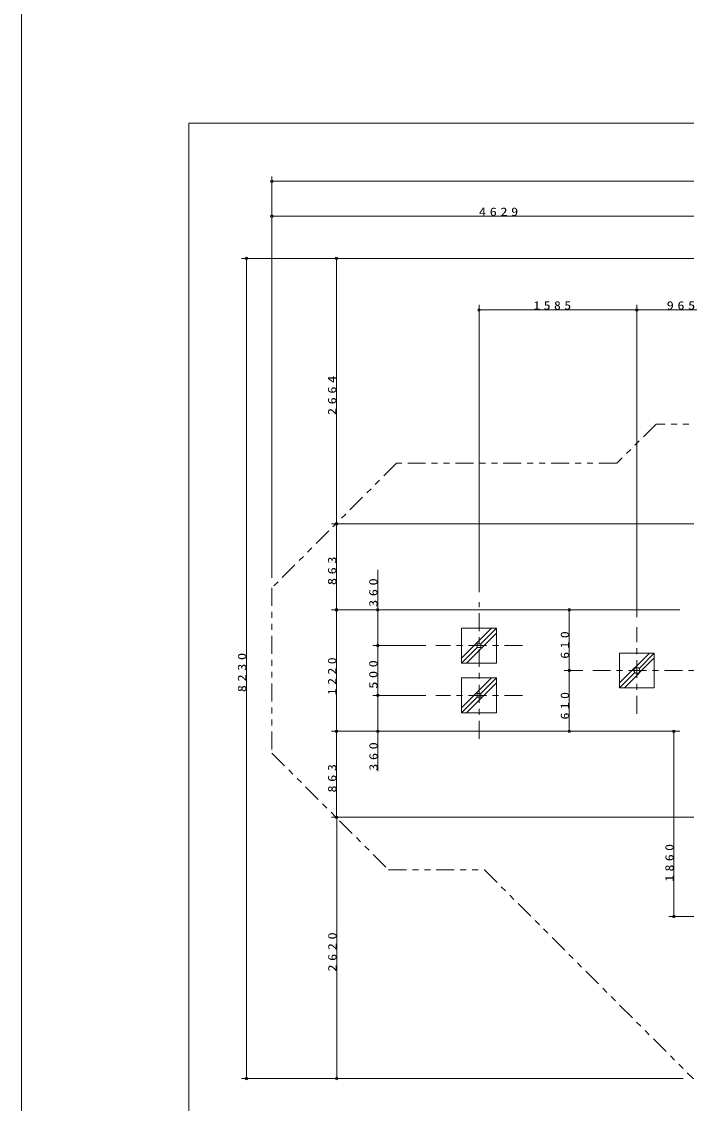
# Model space of a CAD drawing. Units: millimetres on the paper. Extents: x 0 to 420, y -594 to 297.
# Drawn here: x 0 to 111.2, y -485.9 to -305 of the extents above; entities that cross this region are included whole.
import ezdxf

# ---------------------------------------------------------------- set-up
doc = ezdxf.new("R2010")
doc.units = ezdxf.units.MM
doc.linetypes.add('USER2', pattern=[6, 3, -1, 1, -1])
doc.linetypes.add('USER3', pattern=[8, 3, -1, 1, -1, 1, -1])
for name, color, linetype, lineweight in [('0_2', 7, 'Continuous', 13), ('2D_DIMENSION', 7, 'Continuous', 13), ('2D_OUTLINE', 7, 'USER3', 13), ('FMT', 7, 'Continuous', 13), ('FOOTING', 7, 'Continuous', 13), ('FOOTING_C', 7, 'USER2', 13), ('FOOTING_H', 7, 'Continuous', 13)]:
    doc.layers.add(name, color=color, linetype=linetype, lineweight=lineweight)
doc.styles.add('ＭＳ ゴシック', font='')
doc.styles.get('ＭＳ ゴシック').set_extended_font_data('MS Gothic')

msp = doc.modelspace()

# ---------------------------------------------------------------- linework, layer by layer
at = {"layer": '0_2'}
msp.add_lwpolyline([(0, -297), (420, -297), (420, -594), (0, -594)], close=True, dxfattribs=at)
at = {"layer": '2D_DIMENSION'}
for p, q in [((41.858, -398.061), (41.858, -330.911)), ((41.858, -331.744), (42.275, -331.744)), ((42.275, -331.744), (273.714, -331.744)), ((41.858, -398.061), (41.858, -336.749)), ((41.858, -337.582), (42.275, -337.582)), ((42.275, -337.582), (118.59, -337.582)), ((165.676, -344.626), (36.776, -344.626)), ((37.609, -344.626), (37.609, -345.042)), ((37.609, -345.042), (37.609, -481.337)), ((165.676, -344.626), (51.852, -344.626)), ((52.685, -344.626), (52.685, -345.042)), ((52.685, -345.042), (52.685, -388.584)), ((76.525, -400.45), (76.525, -352.412)), ((102.931, -404.615), (102.931, -352.412)), ((102.931, -404.615), (102.931, -352.412)), ((76.525, -353.245), (76.941, -353.245)), ((102.514, -353.245), (76.941, -353.245)), ((102.931, -353.245), (102.514, -353.245)), ((102.931, -353.245), (103.347, -353.245)), ((118.59, -353.245), (103.347, -353.245)), ((52.685, -389), (52.685, -388.584)), ((165.089, -389), (51.852, -389)), ((165.089, -389), (51.852, -389)), ((52.685, -389), (52.685, -389.417)), ((52.685, -389.417), (52.685, -402.969)), ((59.576, -403.386), (59.576, -396.71)), ((52.685, -403.386), (52.685, -402.969)), ((110.093, -403.386), (51.852, -403.386)), ((110.093, -403.386), (51.852, -403.386)), ((52.685, -403.386), (52.685, -403.802)), ((52.685, -403.802), (52.685, -423.281)), ((108.844, -403.386), (58.743, -403.386)), ((59.576, -403.386), (59.576, -403.802)), ((59.576, -408.947), (59.576, -403.802)), ((110.093, -403.386), (90.782, -403.386)), ((91.615, -403.386), (91.615, -403.802)), ((91.615, -403.802), (91.615, -413.12)), ((67.612, -409.363), (58.743, -409.363)), ((67.612, -409.363), (58.743, -409.363)), ((59.576, -409.363), (59.576, -408.947)), ((59.576, -409.363), (59.576, -409.78)), ((59.576, -409.78), (59.576, -417.277)), ((93.873, -413.537), (90.782, -413.537)), ((93.873, -413.537), (90.782, -413.537)), ((91.615, -413.537), (91.615, -413.12)), ((91.615, -413.537), (91.615, -413.953)), ((91.615, -413.953), (91.615, -423.281)), ((67.612, -417.693), (58.743, -417.693)), ((67.612, -417.693), (58.768, -417.693)), ((59.576, -417.693), (59.576, -417.277)), ((59.601, -417.693), (59.601, -418.11)), ((59.601, -418.11), (59.601, -423.281)), ((110.093, -423.698), (51.852, -423.698)), ((110.093, -423.698), (51.852, -423.698)), ((52.685, -423.698), (52.685, -423.281)), ((52.685, -423.698), (52.685, -424.114)), ((52.685, -424.114), (52.685, -437.653)), ((108.844, -423.698), (58.768, -423.698)), ((59.601, -423.698), (59.601, -423.281)), ((59.601, -423.698), (59.601, -430.373)), ((110.093, -423.698), (90.782, -423.698)), ((91.615, -423.698), (91.615, -423.281)), ((110.093, -423.698), (108.287, -423.698)), ((109.12, -423.698), (109.12, -424.114)), ((109.12, -424.114), (109.12, -454.255)), ((52.685, -438.07), (52.685, -437.653)), ((165.089, -438.07), (51.852, -438.07)), ((165.089, -438.07), (51.886, -438.07)), ((52.719, -438.07), (52.719, -438.486)), ((52.719, -438.486), (52.719, -481.337)), ((116.124, -454.672), (108.287, -454.672)), ((109.12, -454.672), (109.12, -454.255)), ((110.659, -481.754), (36.776, -481.754)), ((37.609, -481.754), (37.609, -481.337)), ((110.659, -481.754), (51.886, -481.754)), ((52.719, -481.754), (52.719, -481.337))]:
    msp.add_line(p, q, dxfattribs=at)
for centre in [(41.858, -331.744), (41.858, -337.582), (37.609, -344.626), (52.685, -344.626), (76.525, -353.245), (102.931, -353.245), (102.931, -353.245), (52.685, -389), (52.685, -389), (52.685, -403.386), (52.685, -403.386), (59.576, -403.386), (91.615, -403.386), (59.576, -409.363), (59.576, -409.363), (91.615, -413.537), (91.615, -413.537), (59.576, -417.693), (59.601, -417.693), (52.685, -423.698), (52.685, -423.698), (59.601, -423.698), (91.615, -423.698), (109.12, -423.698), (52.685, -438.07), (52.719, -438.07), (109.12, -454.672), (37.609, -481.754), (52.719, -481.754)]:
    msp.add_circle(centre, 0.208, dxfattribs=at)
at = {"layer": '2D_OUTLINE'}
msp.add_lwpolyline([(274.131, -402.354), (248.94, -377.164), (233.539, -377.164), (201.001, -344.626), (167.342, -344.626), (139.641, -372.326), (106.147, -372.326), (99.585, -378.888), (62.697, -378.888), (41.858, -399.727), (41.858, -427.33), (61.377, -446.848), (77.42, -446.848), (112.325, -481.754), (145.71, -481.754), (151.808, -475.655), (203.322, -475.655), (215.808, -463.17), (248.94, -463.17), (274.131, -437.979)], close=True, dxfattribs=at)
at = {"layer": 'FMT'}
msp.add_lwpolyline([(28, -579), (28, -322), (403, -322), (403, -579)], close=True, dxfattribs=at)
at = {"layer": 'FOOTING'}
for p, q in [((73.609, -406.448), (79.44, -406.448)), ((73.609, -412.279), (73.609, -406.448)), ((79.44, -412.279), (79.44, -406.448)), ((79.44, -412.279), (73.609, -412.279)), ((100.015, -410.613), (105.846, -410.613)), ((100.015, -416.444), (100.015, -410.613)), ((105.846, -416.444), (105.846, -410.613)), ((73.609, -414.778), (79.44, -414.778)), ((73.609, -420.609), (73.609, -414.778)), ((79.44, -420.609), (79.44, -414.778)), ((105.846, -416.444), (100.015, -416.444)), ((79.44, -420.609), (73.609, -420.609))]:
    msp.add_line(p, q, dxfattribs=at)
for points in [[(76.841, -409.047), (76.208, -409.047), (76.208, -409.68), (76.841, -409.68)], [(76.841, -417.377), (76.208, -417.377), (76.208, -418.01), (76.841, -418.01)]]:
    msp.add_lwpolyline(points, close=True, dxfattribs=at)
msp.add_circle((102.931, -413.528), 0.502, dxfattribs=at)
at = {"layer": 'FOOTING_C'}
for p, q in [((76.525, -424.94), (76.525, -402.116)), ((102.931, -420.775), (102.931, -406.281)), ((83.772, -409.363), (69.278, -409.363)), ((95.539, -413.537), (205.823, -413.537)), ((83.772, -417.693), (69.278, -417.693))]:
    msp.add_line(p, q, dxfattribs=at)
at = {"layer": 'FOOTING_H'}
for p, q in [((78.616, -406.448), (73.609, -411.454)), ((79.44, -406.448), (76.841, -409.047)), ((79.44, -407.272), (74.434, -412.279)), ((76.208, -409.68), (73.609, -412.279)), ((105.022, -410.613), (100.015, -415.619)), ((105.846, -411.437), (100.84, -416.444)), ((105.846, -410.613), (103.286, -413.173)), ((102.576, -413.883), (100.015, -416.444)), ((78.616, -414.778), (73.609, -419.784)), ((79.44, -415.602), (74.434, -420.609)), ((79.44, -414.778), (76.841, -417.377)), ((76.208, -418.01), (73.609, -420.609))]:
    msp.add_line(p, q, dxfattribs=at)

# ---------------------------------------------------------------- texts
at = {"layer": '2D_DIMENSION', "char_height": 1.405, "attachment_point": 7, "style": 'ＭＳ ゴシック'}
for s, insert in [('\\T1.5;\\W1.25;4629', (76.509, -337.554)), ('\\T1.5;\\W1.2;1585', (85.622, -353.217)), ('\\T1.5;\\W1.25;965', (107.912, -353.217))]:
    msp.add_mtext(s, dxfattribs=dict(at, insert=insert))
at = {"layer": '2D_DIMENSION', "char_height": 1.405, "attachment_point": 7, "rotation": 90, "style": 'ＭＳ ゴシック'}
for s, insert in [('\\T1.5;\\W1.25;2664', (52.657, -370.827)), ('\\T1.5;\\W1.25;863', (52.657, -399.249)), ('\\T1.5;\\W1.25;360', (59.548, -402.896)), ('\\T1.5;\\W1.2;610', (91.588, -411.563)), ('\\T1.5;\\W1.25;8230', (37.582, -417.158)), ('\\T1.5;\\W1.2;1220', (52.657, -417.647)), ('\\T1.5;\\W1.25;500', (59.548, -416.585)), ('\\T1.5;\\W1.2;610', (91.588, -421.719)), ('\\T1.5;\\W1.25;360', (59.573, -430.3)), ('\\T1.5;\\W1.25;863', (52.657, -433.94)), ('\\T1.5;\\W1.2;1860', (109.093, -448.849)), ('\\T1.5;\\W1.25;2620', (52.691, -463.88))]:
    msp.add_mtext(s, dxfattribs=dict(at, insert=insert))

doc.saveas('drawing.dxf')
